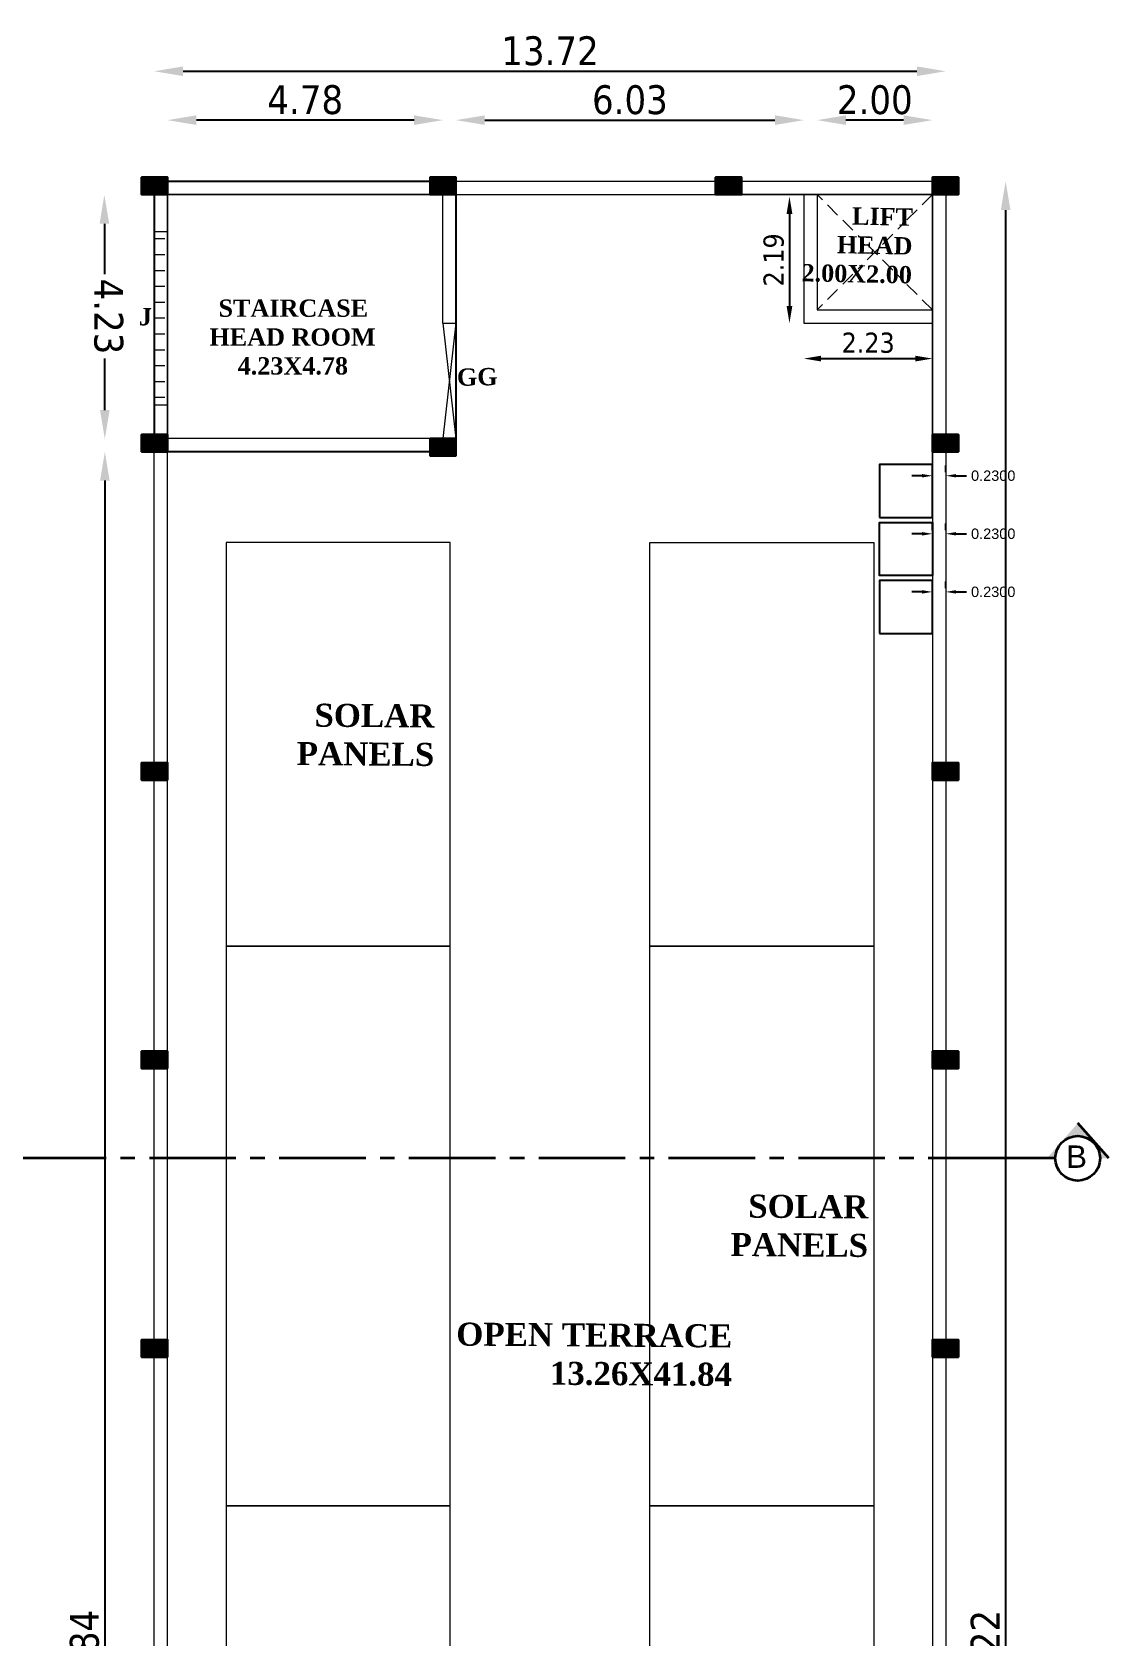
# Model space of a CAD drawing. Header units: metres. Extents: x -44 to 239, y -4 to 219.
# Drawn here: x 137.84 to 156.51, y 44.79 to 72.6 of the extents above; entities that cross this region are included whole.
import ezdxf

# ---------------------------------------------------------------- set-up
doc = ezdxf.new("R2010")
doc.units = ezdxf.units.M
doc.header["$MEASUREMENT"] = 0
doc.linetypes.add('BORDER2', pattern=[0.875, 0.25, -0.125, 0.25, -0.125, 0, -0.125])
doc.linetypes.add('CENTER2', pattern=[1.125, 0.75, -0.125, 0.125, -0.125])
for name, color, linetype in [('0 @ 1', 7, 'Continuous'), ('BLK_2_FLR_2_ROOF_AREA', 54, 'Continuous'), ('BLK_2_STAIR_HEADROOM', 7, 'Continuous'), ('BLK_2_STAIR_HEADROOM @ 1', 7, 'Continuous'), ('L', 7, 'Continuous'), ('SOLAR_WATER_HEATER', 1, 'Continuous')]:
    doc.layers.add(name, color=color, linetype=linetype)
for name, color, linetype, lineweight in [('A-Column RCC', 6, 'Continuous', 30), ('A-Hatch Concrete-TC', 253, 'Continuous', 0), ('SOLAR_PANEL', 3, 'Continuous', 0)]:
    doc.layers.add(name, color=color, linetype=linetype, lineweight=lineweight)
doc.styles.add('CODE', font='tahoma.ttf')
doc.styles.add('MtXpl_Times_New_Roma', font='timesbd.ttf')
doc.styles.add('PROJECT', font='timesbd.ttf', dxfattribs={"height": 60})
doc.styles.get("Standard").update_dxf_attribs({"font": 'arial.ttf'})
doc.dimstyles.new('OUTER', dxfattribs={"dimscale": 0, "dimtxt": 0.35, "dimasz": 0.3, "dimexe": 0.18, "dimexo": 0.0625, "dimgap": 0.09, "dimtad": 1, "dimzin": 0, "dimdsep": 46, "dimtxsty": 'CODE', "dimcen": 0.09, "dimse1": 1, "dimse2": 1, "dimclrd": 256, "dimclrt": 1, "dimadec": 0, "dimazin": 0, "dimtfac": 1, "dimtofl": 0, "dimtmove": 2, "dimatfit": 3, "dimfxl": 0, "dimtolj": 1, "dimtzin": 0, "dimarcsym": 0})
doc.dimstyles.get("Standard").update_dxf_attribs({"dimtxt": 0.18, "dimasz": 0.18, "dimexe": 0.18, "dimexo": 0.0625, "dimgap": 0.09, "dimtad": 0, "dimtih": 1, "dimtoh": 1, "dimdec": 4, "dimzin": 0, "dimdsep": 46, "dimtxsty": 'Standard', "dimcen": 0.09, "dimadec": 0, "dimazin": 0, "dimtfac": 1, "dimtdec": 4, "dimtofl": 0, "dimtmove": 0, "dimatfit": 3, "dimfxl": 0, "dimtolj": 1, "dimtzin": 0, "dimarcsym": 0})

# ---------------------------------------------------------------- blocks, each defined once
blk = doc.blocks.new('cq')
at = {"layer": 'A-Hatch Concrete-TC'}
h = blk.add_hatch(dxfattribs=at)
h.set_pattern_fill('ANSI31', scale=0.01, angle=90)
h.set_pattern_definition([(135, (0, 0), (-0.00088388347648, -0.00088388347648), [])])
h.paths.add_polyline_path([(8280.033, -864.633), (8280.033, -864.333), (8279.583, -864.333), (8279.583, -864.633)])
at = {"layer": 'A-Column RCC', "color": 7}
blk.add_lwpolyline([(8280.033, -864.633), (8280.033, -864.333), (8279.583, -864.333), (8279.583, -864.633)], close=True, dxfattribs=at)
blk = doc.blocks.new('*D1055')
at = {"lineweight": -2, "ltscale": 2}
blk.add_line((140.458, 71.923), (153.178, 71.923), dxfattribs=at)
at = {"ltscale": 2}
for points in [[(140.458, 72.007), (140.458, 71.84), (139.958, 71.923)], [(153.178, 72.007), (153.178, 71.84), (153.678, 71.923)]]:
    blk.add_solid(points, dxfattribs=at)
at = {"layer": 'Defpoints', "color": 0, "ltscale": 2}
for p in [(153.678, 71.923), (153.678, 70.017), (139.958, 69.265)]:
    blk.add_point(p, dxfattribs=at)
at = {"color": 1, "lineweight": 20, "ltscale": 2, "insert": (146.818, 72.274), "char_height": 0.5, "attachment_point": 5, "style": 'CODE'}
blk.add_mtext('\\A1;13.72', dxfattribs=at)
blk = doc.blocks.new('*D1056')
at = {"lineweight": -2, "ltscale": 2}
blk.add_line((154.716, 69.517), (154.716, 19.3), dxfattribs=at)
at = {"ltscale": 2}
for points in [[(154.633, 69.517), (154.8, 69.517), (154.716, 70.017)], [(154.633, 19.3), (154.8, 19.3), (154.716, 18.8)]]:
    blk.add_solid(points, dxfattribs=at)
at = {"layer": 'Defpoints', "color": 0, "ltscale": 2}
for p in [(153.678, 70.017), (147.691, 18.8), (154.716, 18.8)]:
    blk.add_point(p, dxfattribs=at)
at = {"color": 1, "lineweight": 20, "ltscale": 2, "insert": (154.366, 44.409), "char_height": 0.5, "attachment_point": 5, "rotation": 90, "style": 'CODE'}
blk.add_mtext('\\A1;51.22', dxfattribs=at)
blk = doc.blocks.new('*D1057')
at = {"layer": 'BLK_2_STAIR_HEADROOM', "lineweight": -2}
blk.add_line((144.463, 71.076), (140.688, 71.076), dxfattribs=at)
at = {"layer": 'BLK_2_STAIR_HEADROOM'}
for points in [[(140.688, 71.159), (140.688, 70.993), (140.188, 71.076)], [(144.463, 71.159), (144.463, 70.993), (144.963, 71.076)]]:
    blk.add_solid(points, dxfattribs=at)
at = {"layer": 'Defpoints', "color": 0}
for p in [(140.188, 71.076), (140.188, 69.787), (144.963, 69.787)]:
    blk.add_point(p, dxfattribs=at)
at = {"layer": 'BLK_2_STAIR_HEADROOM', "color": 1, "insert": (142.575, 71.427), "char_height": 0.5, "attachment_point": 5, "style": 'CODE'}
blk.add_mtext('\\A1;4.78', dxfattribs=at)
blk = doc.blocks.new('*D1058')
at = {"lineweight": -2, "ltscale": 2}
blk.add_line((145.688, 71.076), (150.718, 71.076), dxfattribs=at)
at = {"ltscale": 2}
for points in [[(145.688, 71.159), (145.688, 70.993), (145.188, 71.076)], [(150.718, 71.159), (150.718, 70.993), (151.218, 71.076)]]:
    blk.add_solid(points, dxfattribs=at)
at = {"layer": 'Defpoints', "color": 0, "ltscale": 2}
for p in [(151.218, 71.076), (151.218, 69.787), (145.188, 69.343)]:
    blk.add_point(p, dxfattribs=at)
at = {"color": 1, "lineweight": 20, "ltscale": 2, "insert": (148.203, 71.426), "char_height": 0.5, "attachment_point": 5, "style": 'CODE'}
blk.add_mtext('\\A1;6.03', dxfattribs=at)
blk = doc.blocks.new('*D1059')
at = {"lineweight": -2, "ltscale": 2}
blk.add_line((152.948, 71.076), (151.948, 71.076), dxfattribs=at)
at = {"ltscale": 2}
for points in [[(151.948, 71.159), (151.948, 70.993), (151.448, 71.076)], [(152.948, 71.159), (152.948, 70.993), (153.448, 71.076)]]:
    blk.add_solid(points, dxfattribs=at)
at = {"layer": 'Defpoints', "color": 0, "ltscale": 2}
for p in [(151.448, 71.076), (151.448, 69.787), (153.448, 69.453)]:
    blk.add_point(p, dxfattribs=at)
at = {"color": 1, "lineweight": 20, "ltscale": 2, "insert": (152.448, 71.426), "char_height": 0.5, "attachment_point": 5, "style": 'CODE'}
blk.add_mtext('\\A1;2.00', dxfattribs=at)
blk = doc.blocks.new('*D1060')
at = {"layer": 'BLK_2_STAIR_HEADROOM', "lineweight": -2}
for p, q in [((139.093, 69.28), (139.095, 68.404)), ((139.1, 66.05), (139.098, 66.942))]:
    blk.add_line(p, q, dxfattribs=at)
at = {"layer": 'BLK_2_STAIR_HEADROOM'}
for points in [[(139.177, 69.28), (139.01, 69.279), (139.092, 69.78)], [(139.183, 66.05), (139.017, 66.049), (139.101, 65.55)]]:
    blk.add_solid(points, dxfattribs=at)
at = {"layer": 'Defpoints', "color": 0}
for p in [(142.679, 69.787), (139.101, 65.55), (142.688, 65.557)]:
    blk.add_point(p, dxfattribs=at)
at = {"layer": 'BLK_2_STAIR_HEADROOM', "color": 1, "insert": (139.164, 67.674), "char_height": 0.5, "attachment_point": 5, "rotation": 270.1203, "style": 'CODE'}
blk.add_mtext('\\A1;4.23', dxfattribs=at)
blk = doc.blocks.new('*D1061')
at = {"lineweight": -2, "ltscale": 2}
blk.add_line((139.101, 64.827), (139.101, 23.99), dxfattribs=at)
at = {"ltscale": 2}
for points in [[(139.018, 64.827), (139.184, 64.827), (139.101, 65.327)], [(139.018, 23.99), (139.184, 23.99), (139.101, 23.49)]]:
    blk.add_solid(points, dxfattribs=at)
at = {"layer": 'Defpoints', "color": 0, "ltscale": 2}
for p in [(141.931, 65.327), (139.101, 23.49), (141.931, 23.49)]:
    blk.add_point(p, dxfattribs=at)
at = {"color": 1, "lineweight": 20, "ltscale": 2, "insert": (138.75, 44.409), "char_height": 0.5, "attachment_point": 5, "rotation": 90, "style": 'CODE'}
blk.add_mtext('\\A1;41.84', dxfattribs=at)
blk = doc.blocks.new('*D1087')
at = {"lineweight": -2}
blk.add_line((150.969, 69.451), (150.969, 67.857), dxfattribs=at)
for points in [[(150.919, 69.451), (151.019, 69.451), (150.969, 69.751)], [(150.919, 67.857), (151.019, 67.857), (150.969, 67.557)]]:
    blk.add_solid(points)
at = {"layer": 'Defpoints', "color": 0}
for p in [(151.218, 69.751), (150.969, 67.557), (151.218, 67.557)]:
    blk.add_point(p, dxfattribs=at)
at = {"color": 1, "insert": (150.697, 68.654), "char_height": 0.35, "attachment_point": 5, "rotation": 90, "style": 'CODE'}
blk.add_mtext('\\A1;2.19', dxfattribs=at)
blk = doc.blocks.new('*D1088')
at = {"lineweight": -2}
blk.add_line((151.518, 66.943), (153.148, 66.943), dxfattribs=at)
for points in [[(151.518, 66.993), (151.518, 66.893), (151.218, 66.943)], [(153.148, 66.993), (153.148, 66.893), (153.448, 66.943)]]:
    blk.add_solid(points)
at = {"layer": 'Defpoints', "color": 0}
for p in [(151.218, 67.557), (153.448, 67.557), (153.448, 66.943)]:
    blk.add_point(p, dxfattribs=at)
at = {"color": 1, "insert": (152.333, 67.215), "char_height": 0.35, "attachment_point": 5, "style": 'CODE'}
blk.add_mtext('\\A1;2.23', dxfattribs=at)
blk = doc.blocks.new('*D751')
at = {"layer": 'Defpoints', "color": 0}
for p in [(153.448, 64.912), (153.678, 64.912), (153.678, 64.912)]:
    blk.add_point(p, dxfattribs=at)
at = {"layer": 'SOLAR_WATER_HEATER', "color": 0, "lineweight": -2}
for p, q in [((153.448, 64.975), (153.448, 65.092)), ((153.678, 64.975), (153.678, 65.092)), ((153.268, 64.912), (153.088, 64.912)), ((153.858, 64.912), (154.038, 64.912))]:
    blk.add_line(p, q, dxfattribs=at)
at = {"layer": 'SOLAR_WATER_HEATER', "color": 0}
for points in [[(153.268, 64.942), (153.268, 64.882), (153.448, 64.912)], [(153.858, 64.942), (153.858, 64.882), (153.678, 64.912)]]:
    blk.add_solid(points, dxfattribs=at)
at = {"layer": 'SOLAR_WATER_HEATER', "color": 0, "insert": (154.501, 64.912), "char_height": 0.18, "attachment_point": 5}
blk.add_mtext('\\A1;0.2300', dxfattribs=at)
blk = doc.blocks.new('*D752')
at = {"layer": 'Defpoints', "color": 0}
for p in [(153.448, 63.906), (153.678, 63.906), (153.678, 63.906)]:
    blk.add_point(p, dxfattribs=at)
at = {"layer": 'SOLAR_WATER_HEATER', "color": 0, "lineweight": -2}
for p, q in [((153.448, 63.968), (153.448, 64.086)), ((153.678, 63.968), (153.678, 64.086)), ((153.268, 63.906), (153.088, 63.906)), ((153.858, 63.906), (154.038, 63.906))]:
    blk.add_line(p, q, dxfattribs=at)
at = {"layer": 'SOLAR_WATER_HEATER', "color": 0}
for points in [[(153.268, 63.936), (153.268, 63.876), (153.448, 63.906)], [(153.858, 63.936), (153.858, 63.876), (153.678, 63.906)]]:
    blk.add_solid(points, dxfattribs=at)
at = {"layer": 'SOLAR_WATER_HEATER', "color": 0, "insert": (154.501, 63.906), "char_height": 0.18, "attachment_point": 5}
blk.add_mtext('\\A1;0.2300', dxfattribs=at)
blk = doc.blocks.new('*D753')
at = {"layer": 'Defpoints', "color": 0}
for p in [(153.448, 62.899), (153.678, 62.899), (153.678, 62.899)]:
    blk.add_point(p, dxfattribs=at)
at = {"layer": 'SOLAR_WATER_HEATER', "color": 0, "lineweight": -2}
for p, q in [((153.268, 62.899), (153.088, 62.899)), ((153.448, 62.961), (153.448, 63.079)), ((153.678, 62.961), (153.678, 63.079)), ((153.858, 62.899), (154.038, 62.899))]:
    blk.add_line(p, q, dxfattribs=at)
at = {"layer": 'SOLAR_WATER_HEATER', "color": 0}
for points in [[(153.268, 62.929), (153.268, 62.869), (153.448, 62.899)], [(153.858, 62.929), (153.858, 62.869), (153.678, 62.899)]]:
    blk.add_solid(points, dxfattribs=at)
at = {"layer": 'SOLAR_WATER_HEATER', "color": 0, "insert": (154.501, 62.899), "char_height": 0.18, "attachment_point": 5}
blk.add_mtext('\\A1;0.2300', dxfattribs=at)

msp = doc.modelspace()

# ---------------------------------------------------------------- hatches: boundary and pattern name
at = {"lineweight": 20}
h = msp.add_hatch(dxfattribs=at)
h.set_pattern_fill('ANGLE')
h.set_pattern_definition([(0, (-1577.98227, 1662.9213), (0, 0.275), [0.2, -0.075]), (90, (-1577.98227, 1662.9213), (-0.275, 0), [0.2, -0.075])])
h.paths.add_polyline_path([(140.18799, 69.14298), (139.95876, 69.14298), (139.96212, 66.14298), (140.18799, 66.14298)])
at = {"lineweight": 25}
h = msp.add_hatch(color=256, dxfattribs=at)
h.dxf.hatch_style = 1
h.paths.add_polyline_path([(155.9653, 53.68826), (156.50639, 53.0808), (156.35364, 53.0808, 1), (155.57696, 53.0808), (155.43347, 53.0808)])

# ---------------------------------------------------------------- linework, layer by layer
at = {"color": 7, "lineweight": 20}
for p, q in [((139.95799, 65.3271), (139.96299, 69.7871)), ((140.18799, 69.7871), (140.18799, 65.5571)), ((144.95799, 67.5571), (144.95799, 69.7871)), ((145.18799, 67.5571), (145.18799, 69.7871)), ((153.44799, 69.7871), (150.13799, 69.7871)), ((153.44799, 64.9371), (153.44799, 69.7871)), ((139.95876, 69.14298), (140.18799, 69.14298)), ((144.95799, 67.5571), (145.18799, 67.5571)), ((144.95799, 67.5571), (145.18799, 65.5571)), ((145.18799, 67.5571), (144.95799, 65.5571)), ((139.95876, 66.14298), (140.18799, 66.14298)), ((140.18799, 65.3271), (139.95799, 65.3271))]:
    msp.add_line(p, q, dxfattribs=at)
at = {"color": 7, "linetype": 'BORDER2', "lineweight": 20}
for p, q in [((153.44799, 67.7871), (151.44799, 69.7871)), ((153.44799, 69.7871), (151.44799, 67.7871))]:
    msp.add_line(p, q, dxfattribs=at)
at = {"color": 1}
for p, q in [((144.95799, 65.3271), (144.95799, 65.5571)), ((145.18799, 65.3271), (145.18799, 65.5571))]:
    msp.add_line(p, q, dxfattribs=at)
at = {"lineweight": 35}
for p, q in [((156.50639, 53.0808), (155.9653, 53.68826)), ((155.57696, 53.0808), (154.87302, 53.0808))]:
    msp.add_line(p, q, dxfattribs=at)
at = {"color": 3, "linetype": 'CENTER2', "lineweight": 35, "ltscale": 2}
msp.add_line((154.87302, 53.0808), (82.00167, 53.0808), dxfattribs=at)
at = {"color": 7, "lineweight": 20}
msp.add_lwpolyline([(140.18799, 19.0301), (140.18799, 69.7871), (153.44799, 69.7871), (153.44799, 19.0301)], close=True, dxfattribs=at)
for points in [[(144.73799, 69.7871), (140.18799, 69.7871)], [(151.21799, 69.7871), (151.21799, 67.5571), (153.44799, 67.5571)], [(151.44799, 69.7871), (151.44799, 67.7871), (153.44799, 67.7871), (153.44799, 69.7871), (151.44799, 69.7871), (151.44799, 69.21354)], [(145.18799, 65.5571), (140.18799, 65.5571)], [(145.18799, 65.3271), (140.18799, 65.3271)]]:
    msp.add_lwpolyline(points, dxfattribs=at)
at = {"lineweight": 35}
msp.add_circle((155.9653, 53.0808), 0.38834, dxfattribs=at)
at = {"layer": 'BLK_2_FLR_2_ROOF_AREA', "lineweight": 20}
msp.add_lwpolyline([(139.95799, 18.8001), (139.95799, 70.0171), (153.67799, 70.0171), (153.67799, 18.8001)], close=True, dxfattribs=at)
at = {"layer": 'BLK_2_STAIR_HEADROOM', "color": 1}
msp.add_lwpolyline([(139.96299, 70.0171), (145.18799, 70.0171), (145.18799, 65.3271), (139.96299, 65.3271)], close=True, dxfattribs=at)
at = {"layer": 'SOLAR_PANEL', "color": 3, "lineweight": 20}
for points in [[(141.20466, 63.75754), (141.20467, 56.75754), (145.08697, 56.75754), (145.08696, 63.75754)], [(152.43132, 63.75754), (152.4313, 56.75754), (148.54901, 56.75754), (148.54902, 63.75754)], [(141.20467, 56.75754), (141.20469, 47.05902), (145.08699, 47.05903), (145.08697, 56.75754)], [(152.4313, 56.75754), (152.43128, 47.05902), (148.54899, 47.05903), (148.549, 56.75754)], [(141.20466, 47.05902), (141.20468, 40.05902), (145.08698, 40.05903), (145.08696, 47.05903)], [(152.43131, 47.05902), (152.4313, 40.05902), (148.549, 40.05903), (148.54901, 47.05903)]]:
    msp.add_lwpolyline(points, close=True, dxfattribs=at)
at = {"layer": 'SOLAR_WATER_HEATER', "color": 1}
for points in [[(152.52799, 64.18893), (153.44799, 64.18893), (153.44799, 65.10893), (152.52799, 65.10893)], [(153.44799, 63.18219), (152.52799, 63.18219), (152.52799, 64.10219), (153.44799, 64.10219)], [(152.52799, 62.17545), (153.44799, 62.17545), (153.44799, 63.09545), (152.52799, 63.09545)]]:
    msp.add_lwpolyline(points, close=True, dxfattribs=at)

# ---------------------------------------------------------------- block references
at = {"color": 7, "lineweight": 20}
for p in [(-8139.84534, 934.41963), (-8134.84534, 934.41963), (-8139.84534, 929.95963), (-8139.84534, 924.26963), (-8139.84534, 919.26963), (-8139.84534, 914.26963)]:
    msp.add_blockref('cq', p, dxfattribs=at)
at = {"color": 7, "lineweight": 20, "xscale": -1}
for p in [(8429.72131, 934.41963), (8433.48131, 934.41963), (8433.48131, 929.95963), (8433.48131, 924.26963), (8433.48131, 919.26963), (8433.48131, 914.26963)]:
    msp.add_blockref('cq', p, dxfattribs=at)
at = {"color": 7, "lineweight": 20, "xscale": -1, "rotation": 180}
msp.add_blockref('cq', (-8134.84534, -799.07542), dxfattribs=at)

# ---------------------------------------------------------------- texts
at = {"color": 7, "lineweight": 20, "style": 'MtXpl_Times_New_Roma'}
for s, rotation, p in [('J', 358.871089, (139.68962, 67.5209)), ('GG', 1.128911, (145.20721, 66.46935))]:
    msp.add_text(s, height=0.3, rotation=rotation, dxfattribs=at).set_placement(p)
at = {"color": 7, "lineweight": 20, "insert": (153.11407, 69.54458), "char_height": 0.3, "width": 1.2966712, "attachment_point": 3, "rotation": 358.871089}
msp.add_mtext('{\\fTimes New Roman|b1|i0|c0|p18;LIFT\\PHEAD\\P2.00X2.00}', dxfattribs=at)
at = {"lineweight": 35, "insert": (140.65456, 67.96678), "char_height": 0.3, "width": 3.3151772, "attachment_point": 1, "style": 'CODE'}
msp.add_mtext('{\\fTimes New Roman|b1|i0|c0|p18;\\W3.68068; \\W1;STAIRCASE  \\P{\\W2.292009; }HEAD ROOM  \\P{\\W6.611345; }4.23X4.78}', dxfattribs=at)
at = {"lineweight": 35, "insert": (156.12595, 52.9158), "char_height": 0.38834, "width": 0.3551879, "attachment_point": 9}
msp.add_mtext('B', dxfattribs=at)
at = {"layer": 'L', "color": 7, "lineweight": 20, "char_height": 0.4, "attachment_point": 3, "rotation": 359.602408, "style": 'PROJECT'}
for s, insert, width in [('SOLAR PANELS', (144.81694, 60.94781), 3.3813475), ('SOLAR PANELS', (152.33752, 52.43808), 3.3813475), ('OPEN TERRACE\\P13.26X41.84', (149.97783, 50.20144), 5.7246576)]:
    msp.add_mtext(s, dxfattribs=dict(at, insert=insert, width=width))

# ---------------------------------------------------------------- dimensions: what is measured, and where the dimension line sits
at = {"layer": '0 @ 1', "color": 7, "lineweight": 20, "ltscale": 2}
for base, p1, p2, picture, middle in [((153.67799, 71.9235), (139.95799, 69.26495), (153.67799, 70.0171), '*D1055', (146.81799, 72.2739)), ((151.21799, 71.07598), (145.18799, 69.34276), (151.21799, 69.7871), '*D1058', (148.20299, 71.42639)), ((151.44799, 71.07598), (153.44799, 69.45261), (151.44799, 69.7871), '*D1059', (152.44799, 71.42639))]:
    dim = msp.add_linear_dim(base=base, p1=p1, p2=p2, dimstyle='OUTER', override={"dimscale": 1, "dimtxt": 0.5, "dimasz": 0.5, "dimtad": 3, "dimtix": 0, "dimtofl": 0, "dimtmove": 2, "dimatfit": 3}, dxfattribs=at)
    dim.commit()
    dim.dimension.update_dxf_attribs({"geometry": picture, "text_midpoint": middle})
dim = msp.add_linear_dim(base=(154.7162, 18.8001), p1=(153.67799, 70.0171), p2=(147.69097, 18.8001), angle=90, dimstyle='OUTER', override={"dimscale": 1, "dimtxt": 0.5, "dimasz": 0.5, "dimtad": 3, "dimtix": 0, "dimtofl": 0, "dimtmove": 2, "dimatfit": 3}, dxfattribs=at)
dim.commit()
dim.dimension.update_dxf_attribs({"geometry": '*D1056', "text_midpoint": (154.36579, 44.4086)})
at = {"layer": '0 @ 1'}
dim = msp.add_linear_dim(base=(150.96903, 67.5571), p1=(151.21799, 69.75107), p2=(151.21799, 67.5571), angle=90, dimstyle='OUTER', override={"dimscale": 1, "dimtix": 0, "dimtofl": 0, "dimtmove": 2, "dimatfit": 3}, dxfattribs=at)
dim.commit()
dim.dimension.update_dxf_attribs({"geometry": '*D1087', "text_midpoint": (150.69697, 68.65409)})
dim = msp.add_linear_dim(base=(153.44799, 66.94303), p1=(151.21799, 67.5571), p2=(153.44799, 67.5571), dimstyle='OUTER', override={"dimscale": 1, "dimtix": 0, "dimtofl": 0, "dimtmove": 2, "dimatfit": 3}, dxfattribs=at)
dim.commit()
dim.dimension.update_dxf_attribs({"geometry": '*D1088', "text_midpoint": (152.33299, 67.21532)})
at = {"layer": '0 @ 1', "color": 7, "lineweight": 20, "ltscale": 2}
dim = msp.add_aligned_dim(p1=(141.93092, 65.3271), p2=(141.93092, 23.4901), distance=-2.82989, dimstyle='OUTER', override={"dimscale": 1, "dimtxt": 0.5, "dimasz": 0.5, "dimtad": 3, "dimtix": 0, "dimtofl": 0, "dimtmove": 2, "dimatfit": 3}, dxfattribs=at)
dim.commit()
dim.dimension.update_dxf_attribs({"geometry": '*D1061', "text_midpoint": (138.74962, 44.4086)})
at = {"layer": 'BLK_2_STAIR_HEADROOM @ 1', "color": 1}
dim = msp.add_linear_dim(base=(140.187987191, 71.0759800597), p1=(144.962987191, 69.7871030277), p2=(140.187987191, 69.7871030277), dimstyle='OUTER', override={"dimscale": 1, "dimtxt": 0.5, "dimasz": 0.5, "dimtad": 3, "dimtix": 0, "dimtofl": 0, "dimtmove": 2, "dimatfit": 3}, dxfattribs=at)
dim.commit()
dim.dimension.update_dxf_attribs({"geometry": '*D1057', "text_midpoint": (142.575487191, 71.4273971181)})
dim = msp.add_linear_dim(base=(139.10104, 65.54957), p1=(142.6791, 69.7871), p2=(142.68799, 65.5571), angle=270.120344, dimstyle='OUTER', override={"dimscale": 1, "dimtxt": 0.5, "dimasz": 0.5, "dimtad": 3, "dimtix": 0, "dimtofl": 0, "dimtmove": 2, "dimatfit": 3}, dxfattribs=at)
dim.commit()
dim.dimension.update_dxf_attribs({"geometry": '*D1060', "text_midpoint": (139.1637, 67.6736), "dimtype": 129})
at = {"layer": 'SOLAR_WATER_HEATER'}
for base, p1, p2, picture, middle in [((153.67799, 64.91248), (153.44799, 64.91248), (153.67799, 64.91248), '*D751', (154.50131, 64.91248)), ((153.67799, 63.90573), (153.44799, 63.90573), (153.67799, 63.90573), '*D752', (154.50131, 63.90573)), ((153.67799, 62.89899), (153.44799, 62.89899), (153.67799, 62.89899), '*D753', (154.50131, 62.89899))]:
    dim = msp.add_linear_dim(base=base, p1=p1, p2=p2, angle=180, dimstyle='Standard', override={"dimscale": 1}, dxfattribs=at)
    dim.commit()
    dim.dimension.update_dxf_attribs({"geometry": picture, "text_midpoint": middle})

doc.saveas('drawing.dxf')
